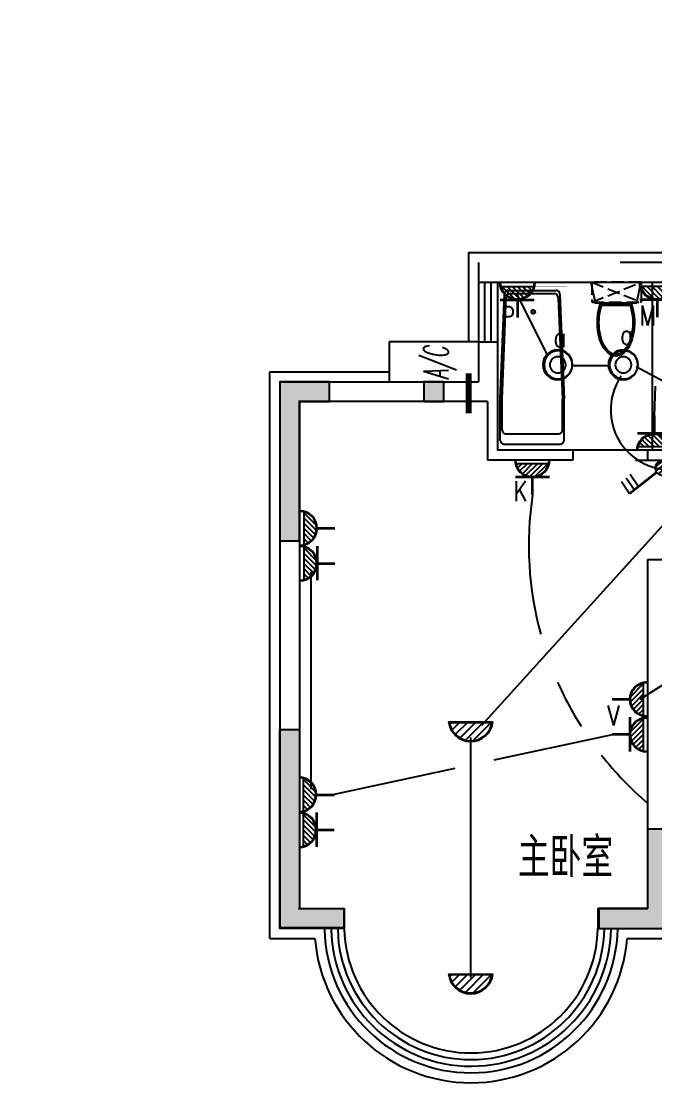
# Model space of a CAD drawing. Extents: x 45735 to 146968, y -75167 to -15767.
# Drawn here: x 88963 to 95346, y -49827 to -39149 of the extents above; entities that cross this region are included whole.
import ezdxf

# ---------------------------------------------------------------- set-up
doc = ezdxf.new("R2010")
doc.units = 0
doc.header["$LTSCALE"] = 1000
doc.header["$MEASUREMENT"] = 0
doc.linetypes.add('DASH', pattern=[0.35, 0.25, -0.1])
doc.layers.get('0').update_dxf_attribs({"linetype": 'CONTINUOUS'})
for name, color, linetype in [('D-1', 4, 'CONTINUOUS'), ('DJ', 4, 'CONTINUOUS'), ('KG1', 4, 'CONTINUOUS'), ('KT', 251, 'CONTINUOUS'), ('WALL', 7, 'CONTINUOUS'), ('WINDOW', 7, 'CONTINUOUS'), ('WIRE', 1, 'CONTINUOUS'), ('厨卫', 251, 'CONTINUOUS'), ('文字', 7, 'CONTINUOUS'), ('构造柱', 7, 'CONTINUOUS'), ('柱', 252, 'CONTINUOUS'), ('热水器', 252, 'CONTINUOUS'), ('空调位', 7, 'CONTINUOUS')]:
    doc.layers.add(name, color=color, linetype=linetype)
doc.styles.add('_HZTXT', font='txt.shx', dxfattribs={"width": 0.8, "bigfont": 'hztxt.shx'})
doc.styles.add('HZTXT', font='romans.shx', dxfattribs={"width": 0.8, "bigfont": 'hztxt.shx'})
doc.styles.add('ITALICC', font='italicc.shx', dxfattribs={"width": 0.6})

# ---------------------------------------------------------------- blocks, each defined once
blk = doc.blocks.new('M_E10')
for p, q in [((-740, -70), (-740, -680)), ((-700, -30), (-302, -30)), ((-640, -90), (-640, -660)), ((-600, -50), (-300, -50)), ((-300, -50), (695, -96)), ((-298, -30), (724, -76)), ((730, -136), (730, -614)), ((760, -116), (760, -634)), ((-700, -720), (-302, -720)), ((-600, -700), (-300, -700)), ((695, -654), (-300, -700)), ((685, -654), (-300, -700)), ((724, -674), (-298, -720))]:
    blk.add_line(p, q)
at = {"const_width": 1.5}
for points in [[(-800, 0), (800, 0)], [(-800, -750), (-800, 0)], [(800, 0), (800, -750)], [(800, -750), (-800, -750)]]:
    blk.add_lwpolyline(points, dxfattribs=at)
for radius in [20, 16]:
    blk.add_circle((550, -386), radius)
for centre, start, end in [((-700, -70), 90, 180), ((-600, -90), 90, 180), ((-302, -70), 83.7966, 90), ((690, -136), 0, 83.3675), ((720, -116), 0, 83.7966), ((690, -614), 276.6325, 0), ((-700, -680), 180, 270), ((-600, -660), 180, 270), ((-302, -680), 270, 276.2034), ((720, -634), 276.2034, 0)]:
    blk.add_arc(centre, 40, start, end)
at = {"width": 0.8, "flags": 9}
for tag in ['XSIZE', 'YSIZE']:
    blk.add_attdef(tag, (0, 0), '', height=0.5, dxfattribs=at)
blk = doc.blocks.new('WC2')
for points in [[(211, 207, 0.354037), (207, 212), (24, 251, 0.477064), (0, 231), (0, -231, 0.477064), (12, -241), (207, -200, 0.354037), (211, -195)], [(218, 163), (218, -150, 0.033558), (269, -165, 0.056391), (405, -181, 0.056391), (541, -165, 0.070142), (644, -126, 0.106098), (721, -59, 0.162033), (743, 6, 0.162033), (721, 71, 0.106098), (644, 138, 0.070142), (541, 178, 0.056391), (405, 193, 0.056391), (269, 178, 0.033558)], [(232, 150), (232, -138, 0.027675), (273, -149, 0.056391), (405, -164, 0.056391), (537, -149, 0.070142), (636, -112, 0.106098), (708, -49, 0.162033), (726, 6, 0.162033), (708, 61, 0.106098), (636, 124, 0.070142), (537, 162, 0.056391), (405, 177, 0.056391), (273, 162, 0.027675)]]:
    blk.add_lwpolyline(points, format="xyb", close=True)
blk = doc.blocks.new('*X18')
at = {"color": 0}
for p, q in [((-263, -529), (-33, -299)), ((-175, -529), (53, -301)), ((-87, -529), (121, -321)), ((2, -529), (178, -353)), ((-229, -406), (-188, -365)), ((90, -529), (224, -394)), ((179, -529), (262, -445)), ((267, -529), (289, -507))]:
    blk.add_line(p, q, dxfattribs=at)
blk = doc.blocks.new('K2303')
for p, q in [((-0.03, -2.63), (-0.03, 0.03)), ((0.07, -2.63), (0.07, 0.03)), ((-2.57, -4.69), (2.62, -4.69))]:
    blk.add_line(p, q)
for radius in [2.66, 2.56]:
    blk.add_arc((0.02, -5.3), radius, 0, 180)
at = {"xscale": 0.00888157894736835, "yscale": 0.00888157894736835, "zscale": 0.00888157894736835}
blk.add_blockref('*X18', (0, 0), dxfattribs=at)
blk = doc.blocks.new('*X20')
at = {"color": 0}
for p, q in [((-263, -529), (-33, -299)), ((-175, -529), (53, -301)), ((-87, -529), (121, -321)), ((2, -529), (178, -353)), ((-229, -406), (-188, -365)), ((90, -529), (224, -394)), ((179, -529), (262, -445)), ((267, -529), (289, -507))]:
    blk.add_line(p, q, dxfattribs=at)
blk = doc.blocks.new('K2307')
for p, q in [((-0.03, -2.63), (-0.03, 0.03)), ((0.07, -2.63), (0.07, 0.03)), ((-2.62, -2.6), (2.57, -2.6)), ((-2.62, -2.7), (2.57, -2.7)), ((-2.57, -4.69), (2.62, -4.69))]:
    blk.add_line(p, q)
for radius in [2.66, 2.56]:
    blk.add_arc((0.02, -5.3), radius, 0, 180)
at = {"xscale": 0.00888157894736835, "yscale": 0.00888157894736835, "zscale": 0.00888157894736835}
blk.add_blockref('*X20', (0, 0), dxfattribs=at)
blk = doc.blocks.new('插座')
at = {"layer": 'DJ', "xscale": 66.096, "yscale": 66.096, "zscale": 66.096, "rotation": 270}
for name, p in [('K2303', (-175, 270)), ('K2307', (-175, -84))]:
    blk.add_blockref(name, p, dxfattribs=at)
blk = doc.blocks.new('*X15')
at = {"color": 0}
for p, q in [((-273, -61), (-246, -34)), ((-244, -138), (-140, -34)), ((-198, -198), (-34, -34)), ((-138, -244), (71, -35)), ((-61, -273), (177, -35)), ((41, -277), (283, -36))]:
    blk.add_line(p, q, dxfattribs=at)
blk = doc.blocks.new('K2211')
for p, q in [((-2.94, -0.33), (2.94, -0.35)), ((-2.94, -0.43), (2.94, -0.45))]:
    blk.add_line(p, q)
for radius, start, end in [(2.96, 186.3827, 353.1593), (2.86, 186.615, 352.9271)]:
    blk.add_arc((0, 0), radius, start, end)
at = {"xscale": 0.0098684210526315, "yscale": 0.0098684210526315, "zscale": 0.0098684210526315}
blk.add_blockref('*X15', (0, 0), dxfattribs=at)
blk = doc.blocks.new('吸顶灯')
at = {"layer": 'DJ', "xscale": -76.03200000000001, "yscale": 76.03200000000001, "zscale": 76.03200000000001}
blk.add_blockref('K2211', (-109, 374), dxfattribs=at)
blk = doc.blocks.new('*X37')
at = {"color": 0}
for p, q in [((-100, 254), (-4, 350)), ((-85, 198), (52, 335)), ((-49, 163), (87, 299)), ((9, 150), (100, 241))]:
    blk.add_line(p, q, dxfattribs=at)
blk = doc.blocks.new('K2363')
for p, q in [((0.7, 1.68), (3.94, 4.92)), ((0.77, 1.61), (4.01, 4.85)), ((3.38, 4.36), (4.66, 2.9)), ((3.94, 4.92), (5.22, 3.46)), ((2.89, 3.85), (4.17, 2.38))]:
    blk.add_line(p, q)
blk.add_circle((0, 0.99), 0.987)
at = {"xscale": 0.0098684210526315, "yscale": 0.0098684210526315, "zscale": 0.0098684210526315}
blk.add_blockref('*X37', (0, -1.48), dxfattribs=at)
blk = doc.blocks.new('A$C7D561DB7')
at = {"layer": 'DJ', "xscale": 76.142592, "yscale": 76.142592, "zscale": 76.142592}
blk.add_blockref('K2363', (75, 0), dxfattribs=at)
blk = doc.blocks.new('A$C38657A69')
at = {"layer": 'WIRE', "xscale": -1, "rotation": 85.80993442873107}
blk.add_blockref('A$C7D561DB7', (401, 452), dxfattribs=at)
blk = doc.blocks.new('A$C306B6713')
at = {"layer": 'WIRE', "xscale": -1, "rotation": 346.7233342377823}
blk.add_blockref('A$C38657A69', (299, -24), dxfattribs=at)
blk = doc.blocks.new('1')
at = {"layer": 'D-1'}
blk.add_circle((-9, -35), 80.7, dxfattribs=at)
at = {"layer": 'KG1'}
for centre, radius in [((-8, -34), 150), ((-13, -35), 142)]:
    blk.add_circle(centre, radius, dxfattribs=at)
blk = doc.blocks.new('RSQ')
at = {"layer": '热水器', "linetype": 'DASH', "ltscale": 0.5}
for p, q in [((-250, 0), (250, -200)), ((-250, -200), (250, 0))]:
    blk.add_line(p, q, dxfattribs=at)
blk.add_lwpolyline([(250, 0), (-250, 0), (-250, -200), (250, -200)], close=True, dxfattribs=at)

msp = doc.modelspace()

# ---------------------------------------------------------------- hatches: boundary and pattern name
at = {"layer": '构造柱'}
msp.add_hatch(color=256, dxfattribs=at).paths.add_polyline_path([(93012.6, -42975.5), (93212.6, -42975.5), (93212.6, -42775.5), (93012.6, -42775.5)])
at = {"layer": '柱'}
h = msp.add_hatch(color=256, dxfattribs=at)
h.paths.add_polyline_path([(105162.6, -39974.5), (105162.6, -39774.5), (105862.6, -39774.5), (105862.6, -42174.5), (105062.6, -42174.5), (105062.6, -41974.5), (105662.6, -41974.5), (105662.6, -39974.5)])
h.paths.add_polyline_path([(92062.6, -42774.5), (91562.6, -42774.5), (91562.6, -44374.5), (91762.6, -44374.5), (91762.6, -42974.5), (92062.6, -42974.5)])
h.paths.add_polyline_path([(91562.6, -46274.5), (91762.6, -46274.5), (91762.6, -48074.5), (92212.6, -48074.5), (92212.6, -48274.5), (91562.6, -48274.5)])
h.paths.add_polyline_path([(88962.6, -36574.5), (89162.6, -36574.5), (89162.6, -38174.5), (89462.6, -38174.5), (89462.6, -38374.5), (88962.6, -38374.5)])
h.paths.add_polyline_path([(89462.6, -28974.5), (88962.6, -28974.5), (88962.6, -31974.5), (89162.6, -31974.5), (89162.6, -29174.5), (89462.6, -29174.5)])
h.paths.add_polyline_path([(94762.6, -48074.5), (94762.6, -48274.5), (96162.6, -48274.5), (96162.6, -48074.5), (95462.6, -48074.5), (95462.6, -47274.5), (95262.6, -47274.5), (95262.6, -48074.5)])
h.paths.add_polyline_path([(95562.6, -41574.5), (96062.6, -41574.5), (96062.6, -43564.5), (95862.6, -43564.5), (95862.6, -41774.5), (95562.6, -41774.5)])
h.paths.add_polyline_path([(100762.6, -47174.5), (100962.6, -47174.5), (100962.6, -48774.5), (100762.6, -48774.5)])
h.paths.add_polyline_path([(105062.6, -46774.5), (105262.6, -46774.5), (105262.6, -48774.5), (105062.6, -48774.5)])
h.paths.add_polyline_path([(100962.6, -41574.5), (100962.6, -41774.5), (98962.6, -41774.5), (98962.6, -41574.5)])
h.paths.add_polyline_path([(104062.6, -39974.5), (104062.6, -39774.5), (103362.6, -39774.5), (103362.6, -42174.5), (104162.6, -42174.5), (104162.6, -41974.5), (103562.6, -41974.5), (103562.6, -39974.5)])
h.paths.add_polyline_path([(103562.6, -39974.5), (103562.6, -41974.5)], flags=16)
h.paths.add_polyline_path([(96762.6, -35574.5), (96762.6, -35374.5), (99062.6, -35374.5), (99062.6, -35574.5)])
h.paths.add_polyline_path([(92762.6, -35624.5), (92762.6, -35374.5), (94162.6, -35374.5), (94162.6, -35624.5)])
h.paths.add_polyline_path([(95262.6, -38374.5), (95262.6, -38174.5), (97262.6, -38174.5), (97262.6, -38374.5)])
h.paths.add_polyline_path([(92362.6, -28974.5), (93062.6, -28974.5), (93062.6, -30274.5), (93062.6, -30474.5), (92862.6, -30474.5), (92862.6, -29174.5), (92362.6, -29174.5)])
h.paths.add_polyline_path([(105062.6, -34574.5), (105262.6, -34574.5), (105262.6, -35574.5), (103962.6, -35574.5), (103962.6, -35374.5), (105062.6, -35374.5)])
h.paths.add_polyline_path([(98862.6, -31574.5), (99062.6, -31574.5), (99062.6, -27574.5), (98862.6, -27574.5)])
h.paths.add_polyline_path([(105062.6, -30974.5), (105262.6, -30974.5), (105262.6, -27574.5), (105062.6, -27574.5)])
h.paths.add_polyline_path([(120262.6, -35624.5), (120262.6, -35374.5), (118862.6, -35374.5), (118862.6, -35624.5)])
h.paths.add_polyline_path([(112062.6, -41574.5), (112062.6, -41774.5), (114062.6, -41774.5), (114062.6, -41574.5)])
h.paths.add_polyline_path([(107962.6, -46774.5), (107762.6, -46774.5), (107762.6, -48774.5), (107962.6, -48774.5)])
h.paths.add_polyline_path([(112262.6, -47174.5), (112062.6, -47174.5), (112062.6, -48774.5), (112262.6, -48774.5)])
h.paths.add_polyline_path([(108962.6, -39974.5), (108962.6, -39774.5), (109662.6, -39774.5), (109662.6, -42174.5), (108862.6, -42174.5), (108862.6, -41974.5), (109462.6, -41974.5), (109462.6, -39974.5)])
h.paths.add_polyline_path([(107862.6, -39974.5), (107862.6, -39774.5), (107162.6, -39774.5), (107162.6, -42174.5), (107962.6, -42174.5), (107962.6, -41974.5), (107362.6, -41974.5), (107362.6, -39974.5)])
h.paths.add_polyline_path([(109462.6, -39974.5), (109462.6, -41974.5)], flags=16)
h.paths.add_polyline_path([(118262.6, -48074.5), (118262.6, -48274.5), (116862.6, -48274.5), (116862.6, -48074.5), (117562.6, -48074.5), (117562.6, -47274.5), (117762.6, -47274.5), (117762.6, -48074.5)])
h.paths.add_polyline_path([(117462.6, -41574.5), (116962.6, -41574.5), (116962.6, -43564.5), (117162.6, -43564.5), (117162.6, -41774.5), (117462.6, -41774.5)])
h.paths.add_polyline_path([(107962.6, -34574.5), (107762.6, -34574.5), (107762.6, -35574.5), (109062.6, -35574.5), (109062.6, -35374.5), (107962.6, -35374.5)])
h.paths.add_polyline_path([(107962.6, -30974.5), (107762.6, -30974.5), (107762.6, -27574.5), (107962.6, -27574.5)])
h.paths.add_polyline_path([(116262.6, -35574.5), (116262.6, -35374.5), (113962.6, -35374.5), (113962.6, -35574.5)])
h.paths.add_polyline_path([(117762.6, -38374.5), (117762.6, -38174.5), (115762.6, -38174.5), (115762.6, -38374.5)])
h.paths.add_polyline_path([(114162.6, -31574.5), (113962.6, -31574.5), (113962.6, -27574.5), (114162.6, -27574.5)])
h.paths.add_polyline_path([(121462.6, -46274.5), (121262.6, -46274.5), (121262.6, -48074.5), (120812.6, -48074.5), (120812.6, -48274.5), (121462.6, -48274.5)])
h.paths.add_polyline_path([(120962.6, -42774.5), (121462.6, -42774.5), (121462.6, -44374.5), (121262.6, -44374.5), (121262.6, -42974.5), (120962.6, -42974.5)])
h.paths.add_polyline_path([(124062.6, -36574.5), (123862.6, -36574.5), (123862.6, -38174.5), (123562.6, -38174.5), (123562.6, -38374.5), (124062.6, -38374.5)])
h.paths.add_polyline_path([(120662.6, -28974.5), (119962.6, -28974.5), (119962.6, -30274.5), (119962.6, -30474.5), (120162.6, -30474.5), (120162.6, -29174.5), (120662.6, -29174.5)])
h.paths.add_polyline_path([(123562.6, -28974.5), (124062.6, -28974.5), (124062.6, -31974.5), (123862.6, -31974.5), (123862.6, -29174.5), (123562.6, -29174.5)])

# ---------------------------------------------------------------- linework, layer by layer
for p, q in [((93562.6, -41774.5), (93562.6, -42374.5)), ((93625.9, -42374.5), (93625.9, -41774.5)), ((93689.2, -42374.5), (93689.2, -41774.5)), ((93752.6, -41774.5), (93752.6, -42374.5)), ((93752.6, -41774.5), (93752.6, -42374.5))]:
    msp.add_line(p, q)
at = {"layer": 'KT', "const_width": 60}
msp.add_lwpolyline([(93462.6, -42691.8), (93462.6, -43091.8)], dxfattribs=at)
at = {"layer": 'WALL'}
for p, q in [((93562.6, -41574.5), (93562.6, -41774.5)), ((96687.6, -41574.5), (94987.6, -41574.5)), ((93562.6, -41774.5), (93752.6, -41774.5)), ((93752.6, -41774.5), (95947.9, -41774.5)), ((93752.6, -41774.5), (93752.6, -41774.5)), ((93562.6, -42374.5), (93562.6, -42774.5)), ((93562.6, -42374.5), (93752.6, -42374.5)), ((93752.6, -42374.5), (93752.6, -43464.5)), ((91562.6, -42774.5), (91562.6, -48264.5)), ((91562.6, -42774.5), (93562.6, -42774.5)), ((93652.6, -42974.5), (91752.6, -42974.5)), ((91762.6, -42964.5), (91762.6, -48074.5)), ((93652.6, -42974.5), (93652.6, -43564.5)), ((94512.6, -43564.5), (93652.6, -43564.5)), ((94512.6, -43464.5), (93752.6, -43464.5)), ((94512.6, -43464.5), (94512.6, -43564.5)), ((95140.9, -43564.5), (96177.9, -43564.5)), ((95862.6, -43464.5), (95262.6, -43464.5)), ((95262.6, -43464.5), (95262.6, -43564.5)), ((95262.6, -44564.5), (95262.6, -48074.5)), ((95262.6, -44564.5), (96177.9, -44564.5)), ((91752.6, -48074.5), (92212.6, -48074.5)), ((92212.6, -48264.5), (92212.6, -48074.5)), ((94777.6, -48074.5), (95262.6, -48074.5)), ((94777.6, -48264.5), (94777.6, -48074.5)), ((91562.6, -48264.5), (92212.6, -48264.5)), ((94777.6, -48274.5), (96167.6, -48274.5))]:
    msp.add_line(p, q, dxfattribs=at)
at = {"layer": 'WINDOW', "color": 8}
for p, q in [((93462.6, -41474.5), (93462.6, -42374.5)), ((93462.6, -41474.5), (95762.9, -41474.5)), ((91462.6, -48374.5), (91462.6, -42674.5)), ((91462.6, -42674.5), (92662.6, -42674.5)), ((92562.6, -42674.5), (92662.6, -42674.5)), ((91462.6, -48374.5), (91916.9, -48374.5)), ((95058, -48374.5), (96062.6, -48374.5))]:
    msp.add_line(p, q, dxfattribs=at)
at = {"layer": 'WINDOW'}
msp.add_line((95262.6, -43464.5), (94512.6, -43464.5), dxfattribs=at)
for radius in [1475.3, 1408.6, 1342, 1275.3]:
    msp.add_arc((93487.4, -48251.3), radius, 181.3717, 358.96003, dxfattribs=at)
at = {"layer": 'WINDOW', "color": 8}
msp.add_arc((93487.4, -48251.3), 1575.3, 184.48348, 355.51652, dxfattribs=at)
at = {"layer": 'WIRE'}
for p, q in [((94262.2, -42519.4), (93944.5, -41884.6)), ((94888, -42615.6), (94493.3, -42615.6)), ((95523.4, -42827.2), (95148, -42625.2)), ((95334.4, -43118.3), (95342.7, -42818.7)), ((95562, -44059.4), (93592.5, -46231.7)), ((91879.3, -46872.5), (91879.3, -44687.1)), ((93484.8, -48767.5), (93484.8, -46355.3))]:
    msp.add_line(p, q, dxfattribs=at)
at = {"layer": 'WIRE', "linetype": 'ByBlock'}
for p, q in [((95189.9, -45969.6), (95491, -45775.5)), ((94906.5, -46328.2), (93718.3, -46582.4)), ((93324.3, -46666.7), (92110.1, -46926.4))]:
    msp.add_line(p, q, dxfattribs=at)
at = {"layer": 'WIRE'}
for centre, radius, start, end in [((95495.3, -43058.4), 603.7, 145.65099, 182.01614), ((95495.3, -43058.4), 603.7, 182.01614, 263.44397), ((97482, -44419.9), 3413.7, 171.45569, 195.21434), ((97482, -44419.9), 3413.7, 203.78001, 212.24482), ((97482, -44419.9), 3413.7, 218.24241, 229.44736)]:
    msp.add_arc(centre, radius, start, end, dxfattribs=at)
at = {"layer": '厨卫'}
msp.add_line((95312.6, -43464.5), (95312.6, -41774.5), dxfattribs=at)
at = {"layer": '构造柱'}
msp.add_lwpolyline([(93012.6, -42975.5), (93212.6, -42975.5), (93212.6, -42775.5), (93012.6, -42775.5)], close=True, dxfattribs=at)
at = {"layer": '柱', "flags": 128}
for points in [[(92062.6, -42774.5), (91562.6, -42774.5), (91562.6, -44374.5), (91762.6, -44374.5), (91762.6, -42974.5), (92062.6, -42974.5), (92062.6, -42774.5)], [(91562.6, -46274.5), (91762.6, -46274.5), (91762.6, -48074.5), (92212.6, -48074.5), (92212.6, -48274.5), (91562.6, -48274.5), (91562.6, -46274.5)], [(94762.6, -48074.5), (94762.6, -48274.5), (96162.6, -48274.5), (96162.6, -48074.5), (95462.6, -48074.5), (95462.6, -47274.5), (95262.6, -47274.5), (95262.6, -48074.5), (94762.6, -48074.5)]]:
    msp.add_lwpolyline(points, dxfattribs=at)
at = {"layer": '空调位'}
for p, q in [((92662.6, -42374.5), (92662.6, -42774.5)), ((93562.6, -42374.5), (92662.6, -42374.5)), ((93562.6, -42374.5), (93562.6, -42774.5))]:
    msp.add_line(p, q, dxfattribs=at)

# ---------------------------------------------------------------- block references
at = {"layer": 'DJ', "yscale": 66.096, "zscale": 66.096, "rotation": 180}
for p, xscale in [((93952.6, -42126.9), -66.096), ((95356.9, -42124.6), -66.096), ((94104.5, -43910.7), 66.096)]:
    msp.add_blockref('K2307', p, dxfattribs=dict(at, xscale=xscale))
at = {"layer": 'WIRE', "xscale": -1}
for p in [(94351.1, -42570.1), (95010.5, -42570.1)]:
    msp.add_blockref('1', p, dxfattribs=at)
at = {"layer": 'WIRE', "linetype": 'ByBlock', "rotation": 272.0976182360587}
msp.add_blockref('A$C306B6713', (94992.3, -43583.5), dxfattribs=at)
at = {"layer": '厨卫', "xscale": 1.03125, "yscale": 0.93333, "zscale": 1.03125, "rotation": 90}
msp.add_blockref('M_E10', (93752.6, -42639.5), dxfattribs=at)
at = {"layer": '厨卫', "xscale": -1, "rotation": 90}
msp.add_blockref('WC2', (94950.8, -41774.5), dxfattribs=at)
at = {"layer": '柱', "xscale": -1, "rotation": 270}
msp.add_blockref('插座', (95416.7, -42945.6), dxfattribs=at)
at = {"layer": '柱'}
for p in [(92290.2, -44517.1), (92283.5, -47198.1)]:
    msp.add_blockref('插座', p, dxfattribs=at)
at = {"layer": '柱', "xscale": -1}
for name, p in [('插座', (94733.9, -46239.3)), ('吸顶灯', (93375.2, -46543.1)), ('吸顶灯', (93375.2, -49080.1))]:
    msp.add_blockref(name, p, dxfattribs=at)
at = {"layer": '热水器'}
msp.add_blockref('RSQ', (94950.8, -41774.5), dxfattribs=at)

# ---------------------------------------------------------------- texts
at = {"layer": 'DJ', "style": '_HZTXT', "width": 0.8}
for s, p in [('P', (93785.9, -42218.8)), ('M', (95181.2, -42209.4)), ('a', (94986.2, -42401.6)), ('a', (94315.9, -42427.5)), ('K', (93912.8, -43975.5)), ('V', (94858, -46233.4))]:
    msp.add_text(s, height=200, dxfattribs=at).set_placement(p)
at = {"layer": '文字', "style": 'HZTXT', "width": 0.8}
msp.add_text('主卧室', height=400, dxfattribs=at).set_placement((93957.5, -47760.1))
at = {"layer": '空调位', "style": 'ITALICC', "width": 0.5}
msp.add_text('A/C', height=250, rotation=90, dxfattribs=at).set_placement((93259.1, -42750))
msp.add_text('A/C', height=250, rotation=90, dxfattribs=at).set_placement((93259.1, -42750))

doc.saveas('drawing.dxf')
